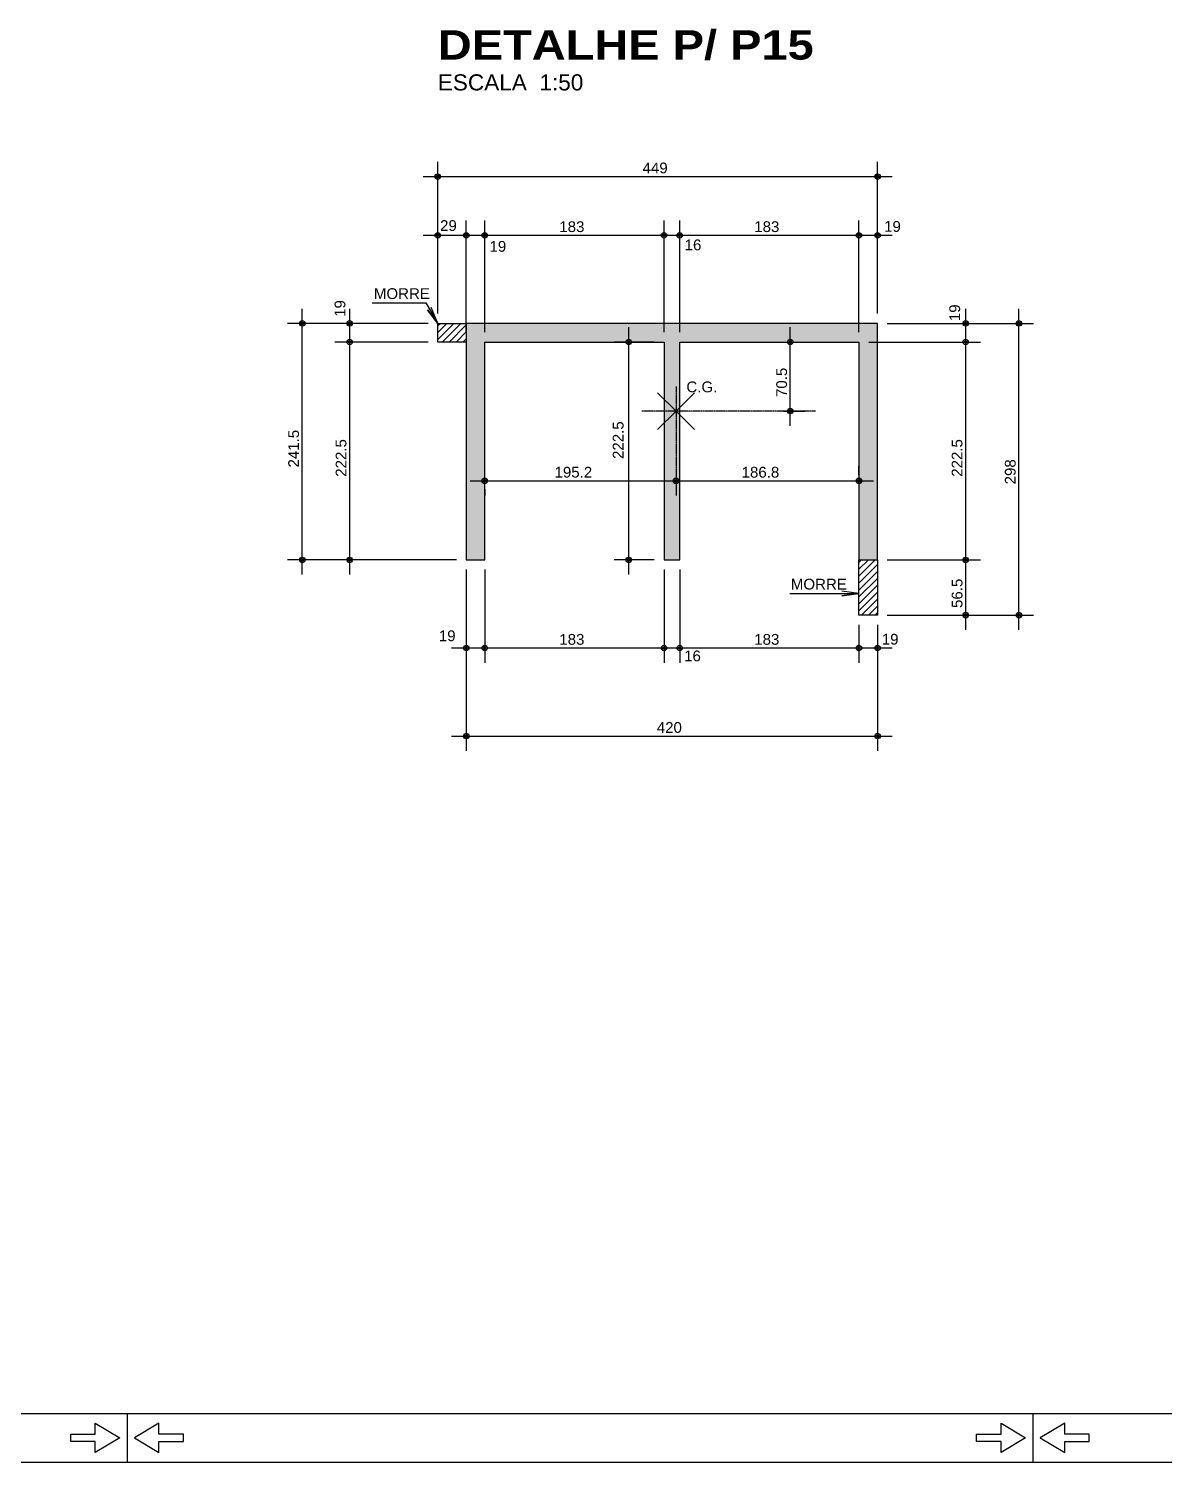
# Model space of a CAD drawing. Extents: x 0 to 7795, y 0 to 4205.
# Drawn here: x 3070 to 4229, y 0 to 1464 of the extents above; entities that cross this region are included whole.
import ezdxf

# ---------------------------------------------------------------- set-up
doc = ezdxf.new("R2010")
doc.units = 0
doc.header["$MEASUREMENT"] = 0
doc.linetypes.add('ESTILO_TQS_0007', pattern=[2.1, 1.5, -0.2, 0.2, -0.2])
for name, color, linetype in [('MTH-179', 1, 'CONTINUOUS'), ('MTH-COTAS7', 31, 'CONTINUOUS'), ('MTH-EIXO-217', 8, 'CONTINUOUS'), ('MTH-HACHURA-PILAR', 1, 'CONTINUOUS'), ('MTH-MARGEM', 5, 'CONTINUOUS'), ('MTH-PILAR-MORRE', 5, 'CONTINUOUS'), ('MTH-PILAR-SEGUE', 5, 'CONTINUOUS'), ('MTH-SIMB_COTA', 3, 'CONTINUOUS'), ('MTH-SOMBRA25', 253, 'CONTINUOUS'), ('MTH-TXT-NEGRITO', 5, 'CONTINUOUS'), ('MTH-TXT-NOTAS', 3, 'CONTINUOUS')]:
    doc.layers.add(name, color=color, linetype=linetype)
doc.styles.add('TQS_ARIAL', font='arial.ttf')
doc.styles.add('TQS_ARIAL_BLACK', font='ariblk.ttf')

msp = doc.modelspace()

# ---------------------------------------------------------------- linework, layer by layer
at = {"layer": 'MTH-179', "linetype": 'Continuous'}
for p, q in [((3170.004008, 49.997781), (3170.004008, -0.002219)), ((4095.004008, 49.997781), (4095.004008, -0.002219)), ((0.004008, -0.002219), (7795.004008, -0.002219))]:
    msp.add_line(p, q, dxfattribs=at)
for points in [[(3162.503275, 24.997781), (3137.503275, 9.997781), (3137.503275, 21.247781), (3112.503275, 21.247781), (3112.503275, 28.747781), (3137.503275, 28.747781), (3137.503275, 39.997781), (3162.503275, 24.997781)], [(3177.503275, 24.997781), (3202.503275, 9.997781), (3202.503275, 21.247781), (3227.503275, 21.247781), (3227.503275, 28.747781), (3202.503275, 28.747781), (3202.503275, 39.997781), (3177.503275, 24.997781)], [(4087.503275, 24.997781), (4062.503275, 9.997781), (4062.503275, 21.247781), (4037.503275, 21.247781), (4037.503275, 28.747781), (4062.503275, 28.747781), (4062.503275, 39.997781), (4087.503275, 24.997781)], [(4102.503275, 24.997781), (4127.503275, 9.997781), (4127.503275, 21.247781), (4152.503275, 21.247781), (4152.503275, 28.747781), (4127.503275, 28.747781), (4127.503275, 39.997781), (4102.503275, 24.997781)]]:
    msp.add_lwpolyline(points, dxfattribs=at)
at = {"layer": 'MTH-COTAS7', "linetype": 'Continuous'}
for p, q in [((3487.292686, 1173.211885), (3487.292686, 1328.211885)), ((3936.292687, 1173.211885), (3936.292687, 1328.211885)), ((3472.292686, 1313.211885), (3951.292687, 1313.211885)), ((3487.292686, 1173.211885), (3487.292686, 1268.211885)), ((3516.292687, 1154.211885), (3516.292687, 1268.211885)), ((3516.292687, 1154.211885), (3516.292687, 1268.211885)), ((3535.292687, 1154.211888), (3535.292687, 1268.211885)), ((3535.292687, 1154.211888), (3535.292687, 1268.211885)), ((3718.292687, 1154.211888), (3718.292687, 1268.211885)), ((3718.292687, 1154.211888), (3718.292687, 1268.211885)), ((3734.292687, 1154.211892), (3734.292687, 1268.211885)), ((3734.292687, 1154.211892), (3734.292687, 1268.211885)), ((3917.292687, 1154.211892), (3917.292687, 1268.211885)), ((3917.292687, 1154.211892), (3917.292687, 1268.211885)), ((3936.292687, 1173.211885), (3936.292687, 1268.211885)), ((3472.292686, 1253.211885), (3531.292687, 1253.211885)), ((3501.292687, 1253.211885), (3550.292687, 1253.211885)), ((3520.292687, 1253.211885), (3733.292687, 1253.211885)), ((3703.292687, 1253.211885), (3749.292687, 1253.211885)), ((3719.292687, 1253.211885), (3932.292687, 1253.211885)), ((3902.292687, 1253.211885), (3951.292687, 1253.211885)), ((3348.855034, 906.711894), (3348.855034, 1178.211885)), ((3397.292686, 1178.211885), (3397.292686, 1129.211885)), ((4026.292687, 1129.211892), (4026.292687, 1178.211885)), ((4080.629547, 850.211885), (4080.629547, 1178.211885)), ((3477.292686, 1163.211885), (3333.855034, 1163.211885)), ((3477.292686, 1163.211885), (3382.292686, 1163.211885)), ((3397.292686, 1159.211885), (3397.292686, 906.711894)), ((3682.308703, 906.711894), (3682.308703, 1159.211888)), ((3847.188082, 1058.682758), (3847.188082, 1159.211892)), ((3946.292687, 1163.211885), (4095.629547, 1163.211885)), ((3946.292687, 1163.211885), (4041.292687, 1163.211885)), ((4026.292687, 906.711894), (4026.292687, 1159.211892)), ((3477.292686, 1144.211885), (3382.292686, 1144.211885)), ((3477.292686, 1144.211885), (3382.292686, 1144.211885)), ((3708.292687, 1144.211888), (3667.308703, 1144.211888)), ((3842.926668, 1144.211892), (3862.188082, 1144.211892)), ((3927.292687, 1144.211892), (4041.292687, 1144.211892)), ((3927.292687, 1144.211892), (4041.292687, 1144.211892)), ((3730.526699, 1073.682758), (3711.776699, 1092.432758)), ((3730.526699, 1073.682758), (3749.276699, 1092.432758)), ((3730.526699, 1073.682758), (3711.776699, 1054.932758)), ((3730.526699, 1073.682758), (3749.276699, 1054.932758)), ((3840.156472, 1073.682758), (3862.188082, 1073.682758)), ((3917.292687, 1008.38891), (3917.292687, 1017.45454)), ((3520.292687, 1002.45454), (3745.526699, 1002.45454)), ((3715.526699, 1002.45454), (3932.292687, 1002.45454)), ((3730.526699, 1008.404318), (3730.526699, 987.45454)), ((3730.526699, 1008.404318), (3730.526699, 987.45454)), ((3535.292687, 994.00618), (3535.292687, 987.45454)), ((4026.292687, 850.211888), (4026.292687, 936.711894)), ((3506.292687, 921.711894), (3333.855034, 921.711894)), ((3506.292687, 921.711894), (3382.292686, 921.711894)), ((3516.292687, 911.711894), (3516.292687, 726.711894)), ((3516.292687, 911.711894), (3516.292687, 816.711894)), ((3535.292687, 911.711894), (3535.292687, 816.711894)), ((3535.292687, 911.711894), (3535.292687, 816.711894)), ((3708.292687, 921.711894), (3667.308703, 921.711894)), ((3718.292687, 911.711894), (3718.292687, 816.711894)), ((3718.292687, 911.711894), (3718.292687, 816.711894)), ((3734.292687, 911.711894), (3734.292687, 816.711894)), ((3734.292687, 911.711894), (3734.292687, 816.711894)), ((3946.292687, 921.711894), (4041.292687, 921.711894)), ((3946.292687, 921.711894), (4041.292687, 921.711894)), ((3946.292687, 865.211888), (4041.292687, 865.211888)), ((3946.292687, 865.211885), (4095.629547, 865.211885)), ((3917.292687, 855.211885), (3917.292687, 816.711894)), ((3917.292687, 855.211885), (3917.292687, 816.711894)), ((3936.292687, 855.211885), (3936.292687, 726.711894)), ((3936.292687, 855.211885), (3936.292687, 816.711894)), ((3501.292687, 831.711894), (3550.292687, 831.711894)), ((3520.292687, 831.711894), (3733.292687, 831.711894)), ((3703.292687, 831.711894), (3749.292687, 831.711894)), ((3719.292687, 831.711894), (3932.292687, 831.711894)), ((3902.292687, 831.711894), (3951.292687, 831.711894)), ((3501.292687, 741.711894), (3951.292687, 741.711894))]:
    msp.add_line(p, q, dxfattribs=at)
for points in [[(3420.348413, 1184.163191), (3475.196293, 1184.163191), (3487.292686, 1163.211885), (3476.639286, 1177.095511), (3487.292686, 1163.211885), (3480.595639, 1179.379741)], [(3846.759307, 887.405666), (3917.292687, 887.405666), (3899.942402, 885.121457), (3917.292687, 887.405666), (3899.942402, 889.689874)]]:
    msp.add_lwpolyline(points, dxfattribs=at)
at = {"layer": 'MTH-EIXO-217', "linetype": 'ESTILO_TQS_0007'}
for p, q in [((3730.526699, 1098.682758), (3730.526699, 998.843703)), ((3873.127313, 1073.682758), (3695.792687, 1073.682758))]:
    msp.add_line(p, q, dxfattribs=at)
at = {"layer": 'MTH-HACHURA-PILAR', "linetype": 'Continuous'}
for p, q in [((3487.292686, 1146.76924), (3503.735331, 1163.211885)), ((3487.292686, 1153.840308), (3496.664263, 1163.211885)), ((3487.292686, 1160.911376), (3489.593195, 1163.211885)), ((3491.806398, 1144.211885), (3510.806398, 1163.211885)), ((3498.877466, 1144.211885), (3516.292687, 1161.627106)), ((3505.948534, 1144.211885), (3516.292687, 1154.556038)), ((3513.019602, 1144.211885), (3516.292687, 1147.48497)), ((3917.292687, 905.017799), (3933.986785, 921.711897)), ((3917.292687, 912.088867), (3926.915717, 921.711897)), ((3917.292687, 919.159935), (3919.84465, 921.711897)), ((3917.292687, 897.946731), (3936.292687, 916.946731)), ((3917.292687, 890.875663), (3936.292687, 909.875663)), ((3917.292687, 883.804596), (3936.292687, 902.804596)), ((3917.292687, 876.733528), (3936.292687, 895.733528)), ((3917.292687, 869.66246), (3936.292687, 888.66246)), ((3919.913183, 865.211888), (3936.292687, 881.591392)), ((3926.984251, 865.211888), (3936.292687, 874.520324)), ((3934.055319, 865.211888), (3936.292687, 867.449257))]:
    msp.add_line(p, q, dxfattribs=at)
at = {"layer": 'MTH-MARGEM', "linetype": 'Continuous'}
msp.add_line((175.004008, 49.997781), (7745.004008, 49.997781), dxfattribs=at)
at = {"layer": 'MTH-PILAR-MORRE', "linetype": 'Continuous'}
for points in [[(3487.292686, 1163.211885), (3516.292687, 1163.211885), (3516.292687, 1144.211885), (3487.292686, 1144.211885), (3487.292686, 1163.211885)], [(3917.292687, 921.711897), (3936.292687, 921.711897), (3936.292687, 865.211888), (3917.292687, 865.211888), (3917.292687, 921.711897)]]:
    msp.add_lwpolyline(points, dxfattribs=at)
at = {"layer": 'MTH-PILAR-SEGUE', "linetype": 'Continuous'}
msp.add_lwpolyline([(3516.292687, 921.711894), (3535.292687, 921.711894), (3535.292687, 1144.211888), (3718.292687, 1144.211888), (3718.292687, 921.711894), (3734.292687, 921.711894), (3734.292687, 1144.211892), (3917.292687, 1144.211892), (3917.292687, 921.711894), (3936.292687, 921.711894), (3936.292687, 1163.211885), (3516.292687, 1163.211885), (3516.292687, 921.711894)], dxfattribs=at)
at = {"layer": 'MTH-SIMB_COTA', "linetype": 'Continuous'}
for centre, radius in [((3487.292686, 1313.211885), 2.8), ((3487.292686, 1313.211885), 1.4), ((3936.292687, 1313.211885), 2.8), ((3936.292687, 1313.211885), 1.4), ((3487.292686, 1253.211885), 2.8), ((3487.292686, 1253.211885), 1.4), ((3516.292687, 1253.211885), 2.8), ((3516.292687, 1253.211885), 2.8), ((3516.292687, 1253.211885), 1.4), ((3516.292687, 1253.211885), 1.4), ((3535.292687, 1253.211885), 2.8), ((3535.292687, 1253.211885), 2.8), ((3535.292687, 1253.211885), 1.4), ((3535.292687, 1253.211885), 1.4), ((3718.292687, 1253.211885), 2.8), ((3718.292687, 1253.211885), 2.8), ((3718.292687, 1253.211885), 1.4), ((3718.292687, 1253.211885), 1.4), ((3734.292687, 1253.211885), 2.8), ((3734.292687, 1253.211885), 2.8), ((3734.292687, 1253.211885), 1.4), ((3734.292687, 1253.211885), 1.4), ((3917.292687, 1253.211885), 2.8), ((3917.292687, 1253.211885), 2.8), ((3917.292687, 1253.211885), 1.4), ((3917.292687, 1253.211885), 1.4), ((3936.292687, 1253.211885), 2.8), ((3936.292687, 1253.211885), 1.4), ((3348.855034, 1163.211885), 2.8), ((3348.855034, 1163.211885), 1.4), ((3397.292686, 1163.211885), 2.8), ((3397.292686, 1163.211885), 1.4), ((4026.292687, 1163.211885), 2.8), ((4026.292687, 1163.211885), 1.4), ((4080.629547, 1163.211885), 2.8), ((4080.629547, 1163.211885), 1.4), ((3397.292686, 1144.211885), 2.8), ((3397.292686, 1144.211885), 2.8), ((3397.292686, 1144.211885), 1.4), ((3397.292686, 1144.211885), 1.4), ((3682.308703, 1144.211888), 2.8), ((3682.308703, 1144.211888), 1.4), ((3847.188082, 1144.211892), 2.8), ((3847.188082, 1144.211892), 1.4), ((4026.292687, 1144.211892), 2.8), ((4026.292687, 1144.211892), 2.8), ((4026.292687, 1144.211892), 1.4), ((4026.292687, 1144.211892), 1.4), ((3847.188082, 1073.682758), 2.8), ((3847.188082, 1073.682758), 1.4), ((3535.292687, 1002.45454), 2.8), ((3535.292687, 1002.45454), 1.4), ((3730.526699, 1002.45454), 2.8), ((3730.526699, 1002.45454), 2.8), ((3730.526699, 1002.45454), 1.4), ((3730.526699, 1002.45454), 1.4), ((3917.292687, 1002.45454), 2.8), ((3917.292687, 1002.45454), 1.4), ((3348.855034, 921.711894), 2.8), ((3348.855034, 921.711894), 1.4), ((3397.292686, 921.711894), 2.8), ((3397.292686, 921.711894), 1.4), ((3682.308703, 921.711894), 2.8), ((3682.308703, 921.711894), 1.4), ((4026.292687, 921.711894), 2.8), ((4026.292687, 921.711894), 2.8), ((4026.292687, 921.711894), 1.4), ((4026.292687, 921.711894), 1.4), ((4026.292687, 865.211888), 2.8), ((4026.292687, 865.211888), 1.4), ((4080.629547, 865.211885), 2.8), ((4080.629547, 865.211885), 1.4), ((3516.292687, 831.711894), 2.8), ((3516.292687, 831.711894), 1.4), ((3535.292687, 831.711894), 2.8), ((3535.292687, 831.711894), 2.8), ((3535.292687, 831.711894), 1.4), ((3535.292687, 831.711894), 1.4), ((3718.292687, 831.711894), 2.8), ((3718.292687, 831.711894), 2.8), ((3718.292687, 831.711894), 1.4), ((3718.292687, 831.711894), 1.4), ((3734.292687, 831.711894), 2.8), ((3734.292687, 831.711894), 2.8), ((3734.292687, 831.711894), 1.4), ((3734.292687, 831.711894), 1.4), ((3917.292687, 831.711894), 2.8), ((3917.292687, 831.711894), 2.8), ((3917.292687, 831.711894), 1.4), ((3917.292687, 831.711894), 1.4), ((3936.292687, 831.711894), 2.8), ((3936.292687, 831.711894), 1.4), ((3516.292687, 741.711894), 2.8), ((3516.292687, 741.711894), 1.4), ((3936.292687, 741.711894), 2.8), ((3936.292687, 741.711894), 1.4)]:
    msp.add_circle(centre, radius, dxfattribs=at)
at = {"layer": 'MTH-SOMBRA25', "linetype": 'Continuous'}
for points in [[(3936.292687, 1163.211885), (3516.292687, 1163.211885), (3535.292687, 1144.211888)], [(3535.292687, 1144.211888), (3516.292687, 1163.211885), (3516.292687, 921.711894)], [(3936.292687, 1163.211885), (3535.292687, 1144.211888), (3718.292687, 1144.211888)], [(3936.292687, 1163.211885), (3718.292687, 1144.211888), (3734.292687, 1144.211892)], [(3936.292687, 1163.211885), (3734.292687, 1144.211892), (3917.292687, 1144.211892)], [(3936.292687, 1163.211885), (3917.292687, 1144.211892), (3936.292687, 921.711894)], [(3535.292687, 1144.211888), (3516.292687, 921.711894), (3535.292687, 921.711894)], [(3734.292687, 1144.211892), (3718.292687, 1144.211888), (3718.292687, 921.711894)], [(3734.292687, 1144.211892), (3718.292687, 921.711894), (3734.292687, 921.711894)], [(3936.292687, 921.711894), (3917.292687, 1144.211892), (3917.292687, 921.711894)]]:
    msp.add_solid(points, dxfattribs=at)

# ---------------------------------------------------------------- texts
at = {"layer": 'MTH-COTAS7', "linetype": 'Continuous', "style": 'TQS_ARIAL'}
for s, p in [('449', (3696.392686, 1316.511885)), ('29', (3489.633098, 1257.627989)), ('183', (3611.392687, 1256.511885)), ('183', (3810.392687, 1256.511885)), ('19', (3942.959352, 1256.746965)), ('19', (3540.069946, 1236.396717)), ('16', (3739.351823, 1237.930741)), ('195.2', (3606.509693, 1005.75454)), ('186.8', (3797.509693, 1005.75454)), ('19', (3488.361489, 838.624693)), ('183', (3611.392687, 835.011894)), ('183', (3810.392687, 835.011894)), ('19', (3940.61075, 835.198767)), ('16', (3738.847612, 818.108607)), ('420', (3710.892687, 745.011894))]:
    msp.add_text(s, height=11, dxfattribs=at).set_placement(p)
for s, p in [('19', (3392.930909, 1169.895401)), ('19', (4020.614675, 1165.522314)), ('70.5', (3843.888082, 1088.047325)), ('222.5', (3676.945602, 1024.75296)), ('241.5', (3345.555034, 1016.061889)), ('222.5', (3393.992686, 1006.561889)), ('222.5', (4022.992687, 1006.561893)), ('298', (4077.329547, 998.811885)), ('56.5', (4022.992687, 872.561891))]:
    msp.add_text(s, height=11, rotation=90, dxfattribs=at).set_placement(p)
at = {"layer": 'MTH-TXT-NEGRITO', "linetype": 'Continuous', "style": 'TQS_ARIAL_BLACK'}
msp.add_text('DETALHE P/ P15', height=30, dxfattribs=at).set_placement((3487.292686, 1432.639858))
at = {"layer": 'MTH-TXT-NOTAS', "linetype": 'Continuous', "style": 'TQS_ARIAL'}
for s, height, p in [('ESCALA  1:50', 16.5, (3487.292686, 1401.139858)), ('MORRE', 11, (3422.019854, 1188.163191)), ('C.G.', 11, (3741.13969, 1092.877191)), ('MORRE', 11, (3847.765142, 891.405666))]:
    msp.add_text(s, height=height, dxfattribs=at).set_placement(p)

doc.saveas('drawing.dxf')
